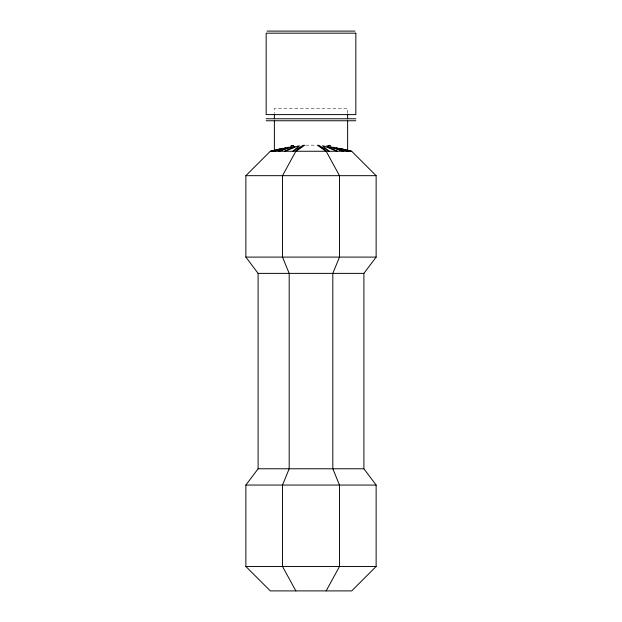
<?xml version="1.0" encoding="UTF-8"?>
<svg xmlns="http://www.w3.org/2000/svg" width="622" height="622" viewBox="0 0 622 622"><rect width="100%" height="100%" fill="white"/><g stroke="black" fill="none" stroke-linecap="round" stroke-linejoin="round"><path stroke-width="0.47" stroke-dasharray="3.11 2.33" d="M290.933 146.24L294.501 145.183L290.777 146.154M290.458 146.154L295.644 145.183M290.458 146.116L294.12 145.183M305.612 145.183L316.388 145.183M326.356 145.183L331.542 146.116M331.223 146.154L327.499 145.183L331.067 146.24M327.88 145.183L331.542 146.154M347.628 113.188L347.628 108.547L274.372 108.547L274.372 113.188"/><path stroke-width="0.93" d="M299.407 145.789L292.807 151.255L303.45 145.183L295.854 151.255L282.505 175.676L282.505 257.096L289.183 273.377L289.183 468.778L282.505 485.059L282.505 566.479L295.854 590.9M326.146 590.9L339.495 566.479L339.495 485.059L332.817 468.778L332.817 273.377L339.495 257.096L339.495 175.676L326.146 151.255L318.55 145.183L329.193 151.255L322.593 145.789M274.901 150.081L270.321 151.255L245.869 175.676L245.869 257.096L258.099 273.377L258.099 468.778L245.869 485.059L245.869 566.479L270.321 590.9L351.679 590.9L376.131 566.479L376.131 485.059L363.901 468.778L363.901 273.377L376.131 257.096L376.131 175.676L351.679 151.255L347.099 150.081M295.854 151.255L304.718 145.183M294.991 146.395L284.829 151.255L298.342 145.898M290.241 147.095L278.539 151.255L293.911 146.333M285.584 147.818L273.991 151.255L288.421 147.204M282.225 148.339L271.246 151.255L282.404 148.339M267.056 31.1L354.944 31.1M266.162 118.771L355.838 118.771M266.162 120.754L355.838 120.754M270.321 151.255L351.679 151.255M245.869 175.676L376.131 175.676M245.869 257.096L376.131 257.096M258.099 273.377L363.901 273.377M258.099 468.778L363.901 468.778M245.869 485.059L376.131 485.059M245.869 566.479L376.131 566.479M339.596 148.339L350.754 151.255L339.775 148.339M333.579 147.204L348.009 151.255L336.416 147.818M328.089 146.333L343.461 151.255L331.759 147.095M323.658 145.898L337.171 151.255L327.009 146.395M317.282 145.183L326.146 151.255M347.628 114.121L347.628 118.771M347.628 120.754L347.628 151.255M274.372 114.121L274.372 118.771M274.372 120.754L274.372 151.255M355.838 33.184L266.162 33.184L266.162 114.603L355.838 114.603L355.838 33.184"/></g></svg>
